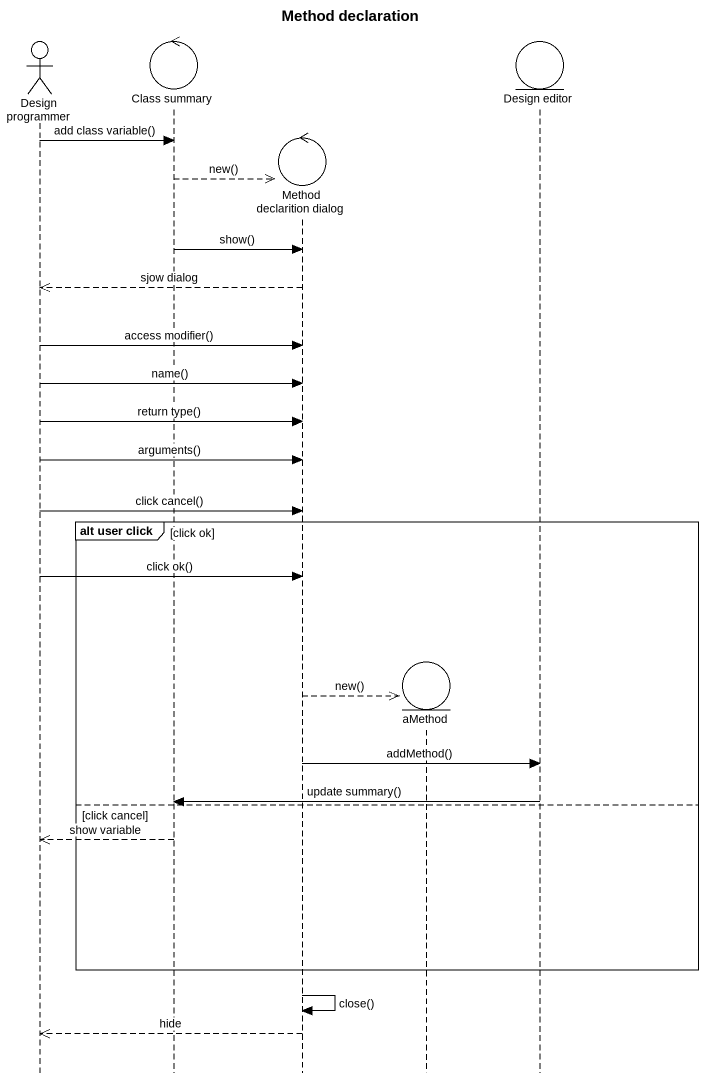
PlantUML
@startuml
title Method declaration
hide footbox
actor "Design programmer" as Design_programmer
control "Class summary" as Class_summary
control "Method declarition dialog" as Method_declarition_dialog
entity aMethod
entity "Design editor" as Design_editor

Design_programmer -> Class_summary : add class variable()
Class_summary -->> Method_declarition_dialog ** : new()
Class_summary -> Method_declarition_dialog : show()
Method_declarition_dialog -->> Design_programmer : sjow dialog
Design_programmer -> Method_declarition_dialog : access modifier()
Design_programmer -> Method_declarition_dialog : name()
Design_programmer -> Method_declarition_dialog : return type()
Design_programmer -> Method_declarition_dialog : arguments()
Design_programmer -> Method_declarition_dialog : click cancel()
group alt user click [click ok]
  Design_programmer -> Method_declarition_dialog : click ok()
  Method_declarition_dialog -->> aMethod ** : new()
  Method_declarition_dialog -> Design_editor : addMethod()
  Design_editor -> Class_summary : update summary()
else click cancel
  Class_summary -->> Design_programmer : show variable
end
Method_declarition_dialog -> Method_declarition_dialog : close()
Method_declarition_dialog -->> Design_programmer : hide
@enduml
